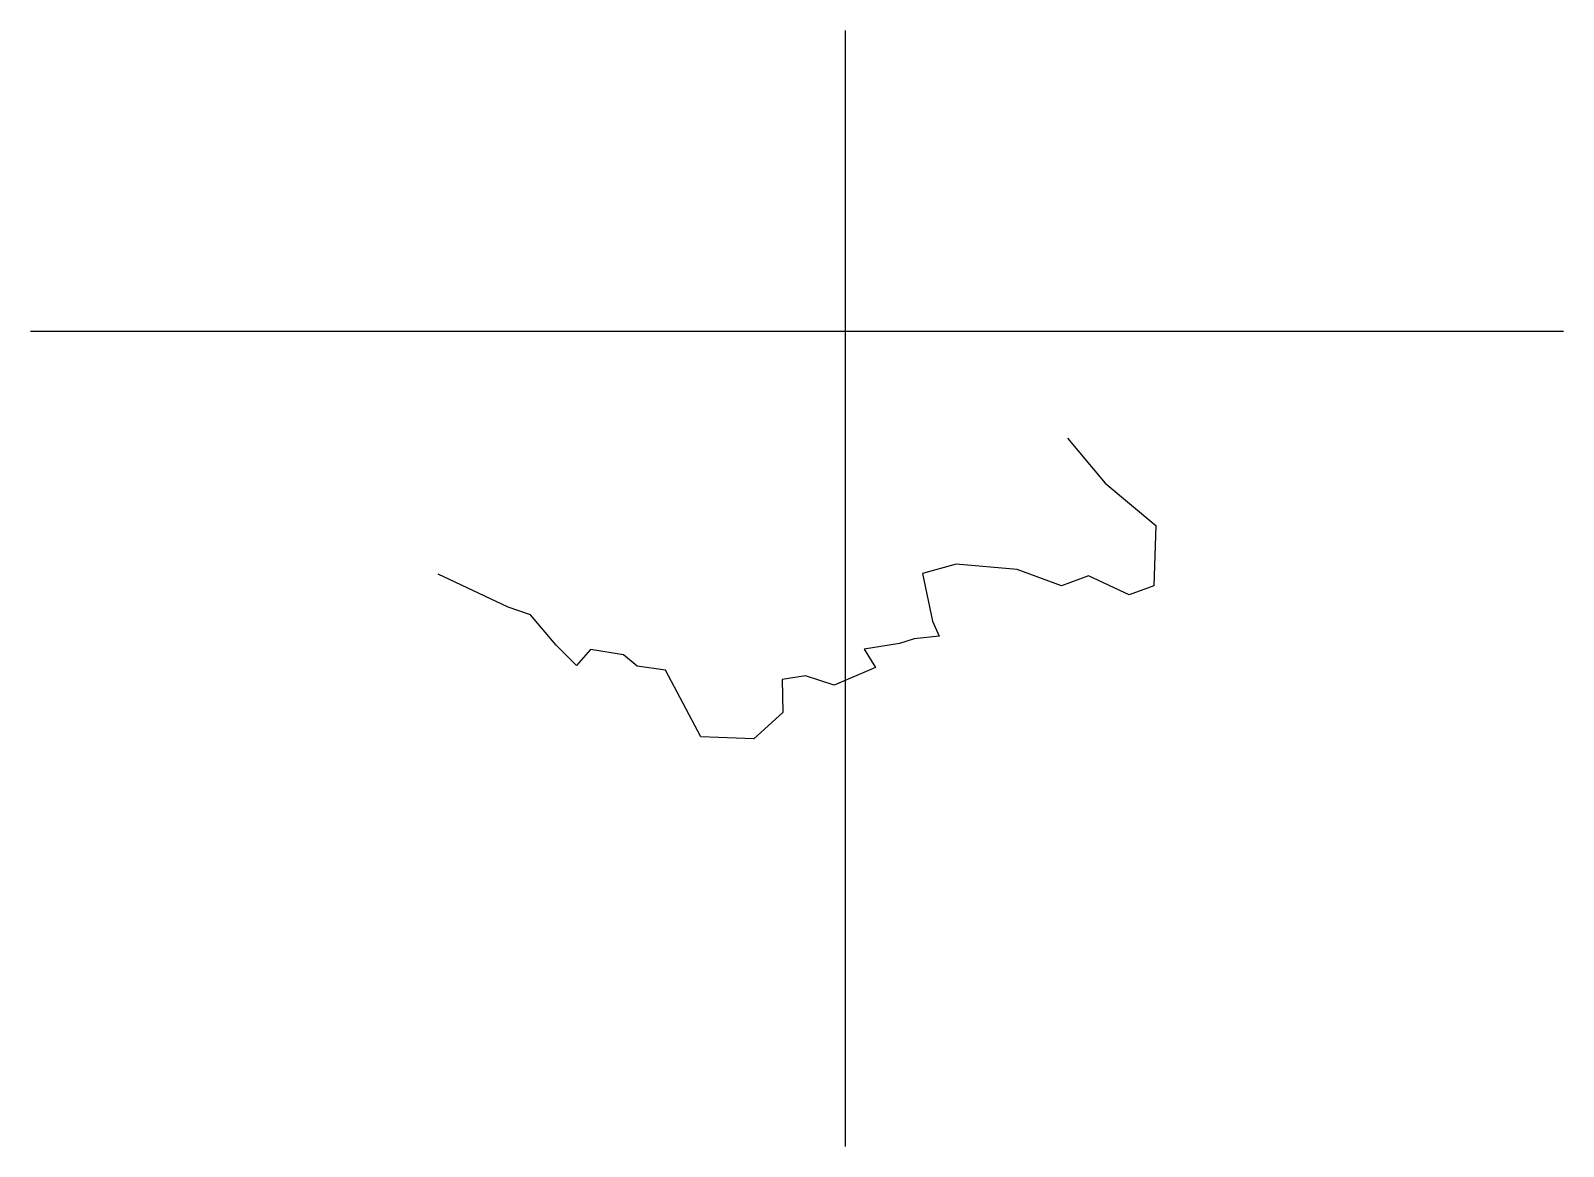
# Model space of a CAD drawing. Extents: x 0 to 188, y 0 to 137.
import ezdxf

# ---------------------------------------------------------------- set-up
doc = ezdxf.new("R2010")
doc.units = 0
doc.layers.add('CentreLine', color=5, linetype='CONTINUOUS')
doc.layers.add('Grid', color=7, linetype='CONTINUOUS')

msp = doc.modelspace()

# ---------------------------------------------------------------- linework, layer by layer
at = {"layer": 'CentreLine'}
for p, q in [((127.24, 86.84, 39.51), (131.85, 81.35, 46.19)), ((131.85, 81.35, 46.19), (138.06, 76.14, 51.87)), ((138.06, 76.14, 51.87), (137.8, 68.74, 51.87)), ((58.61, 66.15, 8.55), (50, 70.16, 33.29)), ((113.57, 71.39, 1.37), (109.42, 70.28, 1.52)), ((109.42, 70.28, 1.52), (110.66, 64.42, 1.94)), ((121.05, 70.73, 2.56), (113.57, 71.39, 1.37)), ((126.47, 68.76, 4.22), (121.05, 70.73, 2.56)), ((129.81, 69.98, 4.78), (126.47, 68.76, 4.22)), ((134.8, 67.65, 9.57), (129.81, 69.98, 4.78)), ((137.8, 68.74, 15.57), (134.8, 67.65, 9.57)), ((137.8, 68.74, 51.87), (137.8, 68.74, 15.57)), ((61.34, 65.21, 6.95), (58.61, 66.15, 8.55)), ((64.48, 61.46, 7.99), (61.34, 65.21, 6.95)), ((110.66, 64.42, 1.94), (111.48, 62.58, 2.52)), ((108.4, 62.25, 2.63), (106.6, 61.67, 1.98)), ((111.48, 62.58, 2.52), (108.4, 62.25, 2.63)), ((66.98, 58.96, 11.53), (64.48, 61.46, 7.99)), ((68.68, 60.92, 1.87), (66.98, 58.96, 11.53)), ((72.74, 60.27, 0.04), (68.68, 60.92, 1.87)), ((74.43, 58.9, 0.31), (72.74, 60.27, 0.04)), ((106.6, 61.67, 1.98), (102.29, 60.99, 1.44)), ((102.29, 60.99, 1.44), (103.66, 58.71, 0.97)), ((77.89, 58.42), (74.43, 58.9, 0.31)), ((82.24, 50.23, 2.49), (77.89, 58.42)), ((103.66, 58.71, 0.97), (98.6, 56.56, 1.16)), ((95.08, 57.7, 0.31), (92.22, 57.25, 0.46)), ((92.22, 57.25, 0.46), (92.29, 53.2, 2.18)), ((98.6, 56.56, 1.16), (95.08, 57.7, 0.31)), ((92.29, 53.2, 2.18), (88.74, 50, 2.6)), ((88.74, 50, 2.6), (82.24, 50.23, 2.49))]:
    msp.add_line(p, q, dxfattribs=at)
at = {"layer": 'Grid'}
for p, q in [((100, 0), (100, 136.84)), ((0, 100), (188.06, 100))]:
    msp.add_line(p, q, dxfattribs=at)

doc.saveas('drawing.dxf')
